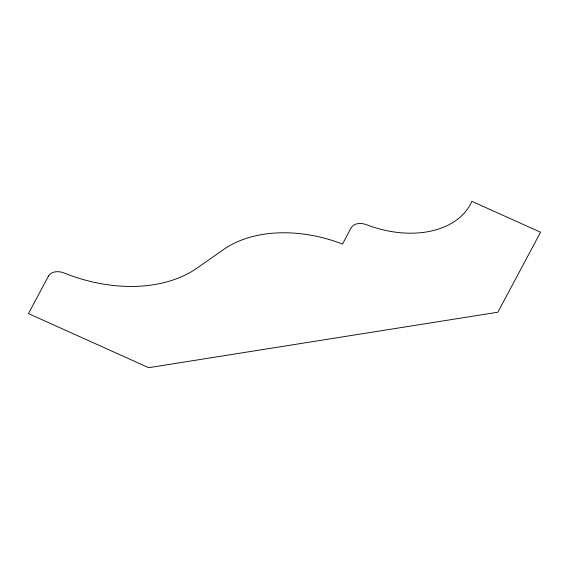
<?xml version="1.0" encoding="UTF-8"?>
<svg xmlns="http://www.w3.org/2000/svg" width="569" height="569" viewBox="0 0 569 569"><rect width="100%" height="100%" fill="white"/><g stroke="black" fill="none" stroke-linecap="round" stroke-linejoin="round"><path stroke-width="0.85" d="M48.536 275.965L28.45 313.59L148.694 367.681L497.854 312.21L540.55 232.23L471.843 201.319A89.433 61.111 20.8 0 1 366.671 224.748A13.343 9.118 20.8 0 0 351.201 227.778L342.517 244.051A119.454 81.616 20.8 0 0 223.802 249.393L196.789 268.255A130.671 89.283 20.8 0 1 64.994 273.348A13.343 9.118 20.8 0 0 48.536 275.965"/></g></svg>
